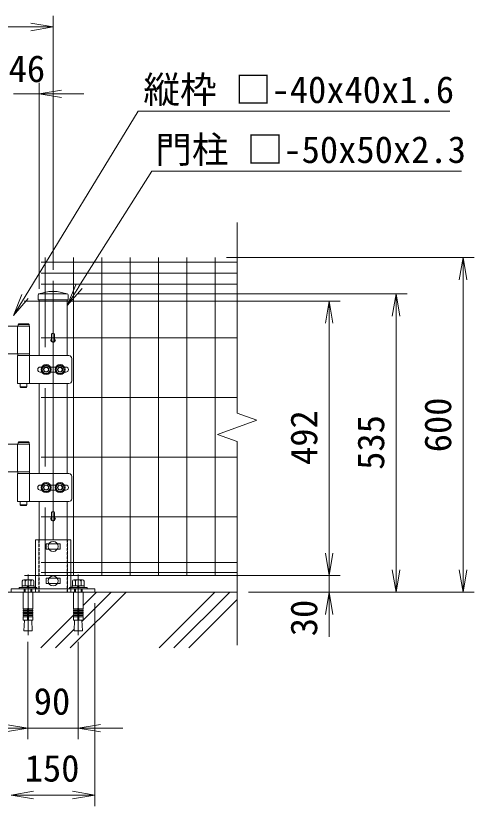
# Model space of a CAD drawing. Units: millimetres, scale not verified. Extents: x -4200 to 4200, y -2970 to 2970.
# Drawn here: x 861 to 1683, y -87 to 1330 of the extents above; entities that cross this region are included whole.
import ezdxf
from ezdxf.enums import TextEntityAlignment as Align

# ---------------------------------------------------------------- set-up
doc = ezdxf.new("R2010")
doc.units = ezdxf.units.MM
doc.header["$LTSCALE"] = 20
for name, pattern in [('DASHED', [7.5, 6, -1.5]), ('USER1', [50.8, 31.75, -6.35, 6.35, -6.35]), ('USER3', [0.375, 0.25, -0.125])]:
    doc.linetypes.add(name, pattern=pattern)
for name, color, linetype, lineweight in [('0-0_D-STR-DIM', 7, 'Continuous', 9), ('0-1_0', 7, 'Continuous', 9), ('0-2_D-STR1', 1, 'Continuous', 18), ('0-3_D-BMK', 2, 'USER1', 13), ('0-4_D-STR-TXT', 7, 'Continuous', 9), ('0-5_D-STR3', 3, 'Continuous', 13), ('0-8_D-STR2', 7, 'Continuous', 9), ('0-B_D-BGD', 7, 'Continuous', 9), ('0-C_D-DCR-HCH', 7, 'Continuous', 9)]:
    doc.layers.add(name, color=color, linetype=linetype, lineweight=lineweight)
doc.styles.add('ＭＳ ゴシック', font='')
doc.styles.get('ＭＳ ゴシック').set_extended_font_data('MS Gothic')

# ---------------------------------------------------------------- blocks, each defined once
blk = doc.blocks.new('_Open')
at = {"layer": '0-1_0'}
blk.add_line((-20, 3.33), (0, 0), dxfattribs=at)
blk.add_lwpolyline([(-20, -3.33), (0, 0), (-20, 0)], dxfattribs=at)
blk = doc.blocks.new('U63')
at = {"layer": '0-5_D-STR3'}
for p, q in [((37940, 9540), (36660, 9540)), ((37508, 9540), (37508, 8540)), ((37924, 9600), (37524, 9600)), ((37924, 9540), (37524, 9540)), ((37904, 9620), (37544, 9620)), ((37940, 9540), (37940, 8540)), ((36660, 8540), (37940, 8540)), ((37514, 8540), (37934, 8540)), ((37934, 8540), (37934, 8480)), ((37508, 8480), (39348, 8480)), ((37508, 8480), (37508, 7480)), ((37940, 8480), (37940, 7480)), ((39448, 8380), (39448, 7580)), ((38230, 7980), (38230.2, 7980)), ((38320, 8070), (38374.1, 8070)), ((38685.9, 8070), (38874.1, 8070)), ((39185.9, 8070), (39240, 8070)), ((39330, 7980), (39330.2, 7980)), ((38320, 7890), (38374.1, 7890)), ((38685.9, 7890), (38874.1, 7890)), ((39185.9, 7890), (39240, 7890)), ((39348, 7480), (37508, 7480)), ((37604, 7480), (37604, 7360)), ((37844, 7480), (37844, 7360)), ((37624, 7340), (37604, 7360)), ((37844, 7360), (37604, 7360)), ((37824, 7340), (37624, 7340)), ((37824, 7340), (37844, 7360)), ((37544, 5390), (37524, 5370)), ((37904, 5390), (37544, 5390)), ((37904, 5390), (37924, 5370)), ((37940, 5310), (36660, 5310)), ((37508, 5310), (37508, 4310)), ((37924, 5310), (37524, 5310)), ((37924, 5370), (37924, 5310)), ((37940, 5310), (37940, 4310)), ((36660, 4310), (37940, 4310)), ((37514, 4310), (37934, 4310)), ((37514, 4310), (37514, 4250)), ((37934, 4310), (37934, 4250)), ((37508, 4250), (37508, 3250)), ((37508, 4250), (39348, 4250)), ((37514, 4250), (37934, 4250)), ((37940, 4250), (37940, 3250)), ((39448, 4150), (39448, 3350)), ((38230, 3750), (38230.2, 3750)), ((38320, 3840), (38374.1, 3840)), ((38685.9, 3840), (38874.1, 3840)), ((39185.9, 3840), (39240, 3840)), ((39330, 3750), (39330.2, 3750)), ((38320, 3660), (38374.1, 3660)), ((38685.9, 3660), (38874.1, 3660)), ((39185.9, 3660), (39240, 3660)), ((39348, 3250), (37508, 3250)), ((37604, 3250), (37604, 3130)), ((37844, 3130), (37604, 3130)), ((37624, 3110), (37604, 3130)), ((37824, 3110), (37844, 3130)), ((37844, 3250), (37844, 3130)), ((37824, 3110), (37624, 3110))]:
    blk.add_line(p, q, dxfattribs=at)
for points in [[(37544, 9620), (37524, 9600), (37524, 9540)], [(37904, 9620), (37924, 9600), (37924, 9540)], [(37514, 8540), (37514, 8480), (37934, 8480)], [(37924, 5370), (37524, 5370), (37524, 5310)]]:
    blk.add_lwpolyline(points, dxfattribs=at)
for points in [[(38530, 8142), (38389.7, 8061), (38389.7, 7899), (38530, 7818), (38670.3, 7899), (38670.3, 8061)], [(39030, 8142), (38889.7, 8061), (38889.7, 7899), (39030, 7818), (39170.3, 7899), (39170.3, 8061)], [(38530, 3912), (38389.7, 3831), (38389.7, 3669), (38530, 3588), (38670.3, 3669), (38670.3, 3831)], [(39030, 3912), (38889.7, 3831), (38889.7, 3669), (39030, 3588), (39170.3, 3669), (39170.3, 3831)]]:
    blk.add_lwpolyline(points, close=True, dxfattribs=at)
for centre, radius in [((38530, 7980), 180), ((38530, 7980), 140.7), ((38530, 7980), 90), ((38530, 7980), 80), ((39030, 7980), 180), ((39030, 7980), 140.7), ((39030, 7980), 90), ((39030, 7980), 80), ((38530, 3750), 180), ((38530, 3750), 140.7), ((38530, 3750), 90), ((38530, 3750), 80), ((39030, 3750), 180), ((39030, 3750), 140.7), ((39030, 3750), 90), ((39030, 3750), 80)]:
    blk.add_circle(centre, radius, dxfattribs=at)
for centre, radius, start, end in [((39348, 8380), 100, 0, 90), ((38320, 7980), 90, 90, 180), ((38320, 7980), 90, 180, 270), ((39240, 7980), 90, 0, 90), ((39240, 7980), 90, 270, 0), ((39348, 7580), 100, 270, 0), ((39348, 4150), 100, 0, 90), ((38320, 3750), 90, 90, 180), ((38320, 3750), 90, 180, 270), ((39240, 3750), 90, 0, 90), ((39240, 3750), 90, 270, 0), ((39348, 3350), 100, 270, 0)]:
    blk.add_arc(centre, radius, start, end, dxfattribs=at)
blk = doc.blocks.new('ベースプレート部品\u3000正面図')
at = {"layer": '0-5_D-STR3'}
for p, q in [((17927, 48401.4), (16666.9, 48401.4)), ((16666.9, 48401.4), (16666.9, 46641.4)), ((17546.8, 48256.4), (17046.7, 48256.4)), ((17046.7, 48256.4), (17046.7, 48066.4)), ((17546.7, 48256.4), (17546.7, 48066.4)), ((17927, 48401.4), (17927, 46641.4)), ((17546.7, 48066.4), (17046.8, 48066.4)), ((17546.8, 47016.4), (17046.7, 47016.4)), ((17046.7, 47016.4), (17046.7, 46826.4)), ((17546.7, 46826.4), (17046.8, 46826.4)), ((17546.7, 47016.4), (17546.7, 46826.4)), ((15797, 46641.4), (18797, 46641.4)), ((18797, 46641.4), (18797, 46521.4))]:
    blk.add_line(p, q, dxfattribs=at)
at = {"layer": '0-5_D-STR3', "linetype": 'DASHED'}
for p, q in [((16786.9, 48401.4), (16786.9, 46521.4)), ((17806.9, 46521.4), (17806.9, 48401.4)), ((16258.9, 46641.4), (16258.9, 46521.4)), ((16538.7, 46641.4), (16538.7, 46521.4)), ((16666.9, 46641.4), (16666.9, 46521.4)), ((17927, 46641.4), (17927, 46521.4)), ((18058.7, 46641.4), (18058.7, 46521.4)), ((18338.7, 46641.4), (18338.7, 46521.4))]:
    blk.add_line(p, q, dxfattribs=at)
at = {"layer": '0-5_D-STR3'}
blk.add_lwpolyline([(15797, 46641.4), (15797, 46521.4), (18797, 46521.4)], dxfattribs=at)

msp = doc.modelspace()

# ---------------------------------------------------------------- linework, layer by layer
at = {"layer": '0-0_D-STR-DIM'}
for p, q in [((928.26, 875.12), (928.26, 1330.44)), ((888.26, 1310.44), (-1031.74, 1310.44)), ((903.26, 841.06), (903.26, 1210.44)), ((857.26, 1190.44), (903.26, 1190.44)), ((943.26, 1190.44), (983.26, 1190.44)), ((1238.68, 897.06), (1682.64, 897.06)), ((1662.64, 857.06), (1662.64, 337.06)), ((973.17, 832.06), (1562.64, 832.06)), ((876.22, 819.06), (1442.64, 819.06)), ((1542.64, 337.06), (1542.64, 792.06)), ((1422.64, 779.06), (1422.64, 367.06)), ((1422.64, 367.06), (1422.64, 407.06)), ((877.26, 327.06), (1442.64, 327.06)), ((877.26, 327.06), (1442.64, 327.06)), ((1422.64, 327.06), (1422.64, 297.06)), ((1278.15, 297.06), (1562.64, 297.06)), ((1278.15, 297.06), (1682.64, 297.06)), ((1278.15, 297.06), (1442.64, 297.06)), ((1003.26, 277.06), (1003.26, -86.76)), ((1422.64, 257.06), (1422.64, 217.06)), ((883.25, 207.96), (883.25, 33.24)), ((973.25, 207.96), (973.25, 33.24)), ((883.25, 53.24), (973.25, 53.24)), ((1013.25, 53.24), (1053.25, 53.24)), ((893.26, -66.76), (963.26, -66.76))]:
    msp.add_line(p, q, dxfattribs=at)
at = {"layer": '0-2_D-STR1'}
for p, q in [((901.41, 830.06), (901.26, 821.06)), ((920.76, 836.06), (902.96, 831.98)), ((903.34, 832.06), (953.17, 832.06)), ((920.76, 836.06), (935.76, 836.06)), ((935.76, 836.06), (953.55, 831.98)), ((955.1, 830.06), (955.26, 821.06)), ((901.26, 821.06), (955.26, 821.06)), ((903.26, 821.06), (903.26, 721.06)), ((953.26, 821.06), (953.26, 721.06)), ((903.26, 671.06), (903.26, 509.56)), ((953.26, 671.06), (953.26, 509.56)), ((903.26, 459.56), (903.26, 391.06)), ((953.26, 459.56), (953.26, 391.06)), ((953.26, 297.06), (903.26, 297.06))]:
    msp.add_line(p, q, dxfattribs=at)
at = {"layer": '0-2_D-STR1', "linetype": 'USER3'}
for p, q in [((903.26, 391.06), (903.26, 297.06)), ((953.26, 391.06), (953.26, 297.06))]:
    msp.add_line(p, q, dxfattribs=at)
at = {"layer": '0-2_D-STR1'}
for centre, radius, start, end in [((903.41, 830.03), 2, 102.93782, 179), ((953.1, 830.03), 2, 1, 77.06218), ((928.25, 749.06), 4, 162.5424, 17.4576), ((928.25, 429.01), 4, 162.5424, 17.4576)]:
    msp.add_arc(centre, radius, start, end, dxfattribs=at)
at = {"layer": '0-3_D-BMK'}
for p, q in [((928.26, 855.12), (928.26, 391.06)), ((883.35, 328.97), (883.35, 219.97)), ((973.34, 328.97), (973.34, 219.97))]:
    msp.add_line(p, q, dxfattribs=at)
at = {"layer": '0-4_D-STR-TXT'}
for points in [[(1638.73, 1159.63), (1080.65, 1159.63), (878.07, 827.22)], [(1659.76, 1052.16), (1105.2, 1052.16), (974.57, 844.78)]]:
    msp.add_lwpolyline(points, dxfattribs=at)
at = {"layer": '0-5_D-STR3'}
for p, q in [((925.65, 759.83), (925.65, 747.66)), ((930.85, 759.83), (930.85, 747.66)), ((925.65, 439.78), (925.65, 427.61)), ((930.85, 439.78), (930.85, 427.61)), ((874.7, 297.06), (892, 297.06)), ((964.69, 297.06), (981.99, 297.06))]:
    msp.add_line(p, q, dxfattribs=at)
at = {"layer": '0-5_D-STR3', "lineweight": 18}
for p, q in [((872.95, 316.66), (872.95, 308.36)), ((891.14, 319.16), (875.55, 319.16)), ((877.35, 319.16), (889.35, 319.16)), ((878.15, 308.36), (878.15, 316.66)), ((888.54, 308.36), (888.54, 316.66)), ((893.74, 308.36), (893.74, 316.66)), ((962.95, 316.66), (962.95, 308.36)), ((981.13, 319.16), (965.54, 319.16)), ((967.34, 319.16), (979.34, 319.16)), ((968.14, 308.36), (968.14, 316.66)), ((978.53, 308.36), (978.53, 316.66)), ((983.73, 308.36), (983.73, 316.66)), ((867.35, 305.36), (867.35, 303.06)), ((899.35, 305.36), (867.35, 305.36)), ((867.35, 303.06), (899.35, 303.06)), ((894.1, 308.36), (872.6, 308.36)), ((872.6, 308.36), (872.6, 305.36)), ((872.6, 305.36), (894.1, 305.36)), ((872.95, 308.36), (893.74, 308.36)), ((877.35, 303.06), (877.35, 297.06)), ((878.43, 297.06), (878.43, 303.06)), ((881.85, 308.36), (882.65, 305.36)), ((884.85, 305.36), (884.04, 308.36)), ((888.27, 297.06), (888.27, 303.06)), ((889.35, 297.06), (889.35, 303.06)), ((894.1, 305.36), (894.1, 308.36)), ((899.35, 303.06), (899.35, 305.36)), ((957.34, 305.36), (957.34, 303.06)), ((989.34, 305.36), (957.34, 305.36)), ((957.34, 303.06), (989.34, 303.06)), ((984.09, 308.36), (962.59, 308.36)), ((962.59, 308.36), (962.59, 305.36)), ((962.59, 305.36), (984.09, 305.36)), ((962.95, 308.36), (983.73, 308.36)), ((967.34, 303.06), (967.34, 297.06)), ((968.42, 297.06), (968.42, 303.06)), ((971.84, 308.36), (972.64, 305.36)), ((974.84, 305.36), (974.03, 308.36)), ((978.26, 297.06), (978.26, 303.06)), ((979.34, 297.06), (979.34, 303.06)), ((984.09, 305.36), (984.09, 308.36)), ((989.34, 303.06), (989.34, 305.36)), ((874.7, 297.06), (874.7, 267.03)), ((892, 297.06), (892, 267.03)), ((964.69, 297.06), (964.69, 267.03)), ((981.99, 297.06), (981.99, 267.03)), ((882.35, 267.03), (874.7, 267.03)), ((874.7, 264.53), (875.13, 266.99)), ((874.7, 264.53), (882.35, 264.53)), ((874.7, 264.53), (874.7, 263.03)), ((874.7, 263.03), (882.35, 263.03)), ((874.7, 260.53), (875.13, 262.99)), ((874.7, 260.53), (882.35, 260.53)), ((874.7, 260.53), (874.7, 259.03)), ((874.7, 259.03), (882.35, 259.03)), ((874.7, 256.53), (875.13, 258.99)), ((874.7, 256.53), (882.35, 256.53)), ((874.7, 256.53), (874.7, 255.03)), ((882.35, 267.03), (882.35, 247.06)), ((884.35, 267.03), (892, 267.03)), ((884.35, 267.03), (884.35, 247.06)), ((892, 264.53), (884.35, 264.53)), ((892, 263.03), (884.35, 263.03)), ((892, 260.53), (884.35, 260.53)), ((892, 259.03), (884.35, 259.03)), ((892, 256.53), (884.35, 256.53)), ((892, 264.53), (891.56, 266.99)), ((892, 260.53), (891.56, 262.99)), ((892, 256.53), (891.56, 258.99)), ((892, 264.53), (892, 263.03)), ((892, 260.53), (892, 259.03)), ((892, 256.53), (892, 255.03)), ((972.34, 267.03), (964.69, 267.03)), ((964.69, 264.53), (965.12, 266.99)), ((964.69, 264.53), (972.34, 264.53)), ((964.69, 264.53), (964.69, 263.03)), ((964.69, 263.03), (972.34, 263.03)), ((964.69, 260.53), (965.12, 262.99)), ((964.69, 260.53), (972.34, 260.53)), ((964.69, 260.53), (964.69, 259.03)), ((964.69, 259.03), (972.34, 259.03)), ((964.69, 256.53), (965.12, 258.99)), ((964.69, 256.53), (972.34, 256.53)), ((964.69, 256.53), (964.69, 255.03)), ((972.34, 267.03), (972.34, 247.06)), ((974.34, 267.03), (981.99, 267.03)), ((974.34, 267.03), (974.34, 247.06)), ((981.99, 264.53), (974.34, 264.53)), ((981.99, 263.03), (974.34, 263.03)), ((981.99, 260.53), (974.34, 260.53)), ((981.99, 259.03), (974.34, 259.03)), ((981.99, 256.53), (974.34, 256.53)), ((981.99, 264.53), (981.55, 266.99)), ((981.99, 260.53), (981.55, 262.99)), ((981.99, 256.53), (981.55, 258.99)), ((981.99, 264.53), (981.99, 263.03)), ((981.99, 260.53), (981.99, 259.03)), ((981.99, 256.53), (981.99, 255.03)), ((874.7, 252.56), (875.13, 255.03)), ((874.7, 255.03), (882.35, 255.03)), ((874.7, 252.56), (882.35, 252.56)), ((874.7, 252.56), (874.7, 247.06)), ((874.7, 247.06), (892, 247.06)), ((876.85, 247.06), (875.77, 227.96)), ((892, 255.03), (884.35, 255.03)), ((892, 252.56), (884.35, 252.56)), ((889.84, 247.06), (890.92, 227.96)), ((892, 252.56), (891.56, 255.03)), ((892, 252.56), (892, 247.06)), ((964.69, 252.56), (965.12, 255.03)), ((964.69, 255.03), (972.34, 255.03)), ((964.69, 252.56), (972.34, 252.56)), ((964.69, 252.56), (964.69, 247.06)), ((964.69, 247.06), (981.99, 247.06)), ((966.84, 247.06), (965.76, 227.96)), ((981.99, 255.03), (974.34, 255.03)), ((981.99, 252.56), (974.34, 252.56)), ((979.83, 247.06), (980.92, 227.96)), ((981.99, 252.56), (981.55, 255.03)), ((981.99, 252.56), (981.99, 247.06)), ((890.92, 227.96), (875.77, 227.96)), ((980.92, 227.96), (965.76, 227.96))]:
    msp.add_line(p, q, dxfattribs=at)
at = {"layer": '0-5_D-STR3'}
for centre in [(928.24, 379.06), (928.24, 317.06)]:
    msp.add_circle(centre, 9, dxfattribs=at)
for centre in [(928.25, 747.66), (928.25, 427.61)]:
    msp.add_arc(centre, 2.6, 180, 0, dxfattribs=at)
at = {"layer": '0-5_D-STR3', "lineweight": 18}
for centre, radius, start, end in [((875.55, 316.56), 2.6, 2.20423, 177.79577), ((883.35, 312.51), 6.65, 38.61324, 141.38676), ((891.14, 316.56), 2.6, 2.20423, 177.79577), ((965.54, 316.56), 2.6, 2.20423, 177.79577), ((973.34, 312.51), 6.65, 38.61324, 141.38676), ((981.13, 316.56), 2.6, 2.20423, 177.79577), ((883.35, 267.03), 1, 0, 180), ((973.34, 267.03), 1, 0, 180)]:
    msp.add_arc(centre, radius, start, end, dxfattribs=at)
at = {"layer": '0-5_D-STR3'}
for centre in [(928.25, 759.82), (928.25, 439.77)]:
    msp.add_ellipse(centre, major_axis=(-2.6, 0), ratio=0.649974, start_param=3.1415927, end_param=6.2831853, dxfattribs=at)
at = {"layer": '0-8_D-STR2'}
for p, q in [((1258.15, 618.22), (1258.15, 959.67)), ((914.05, 736.26), (914.05, 897.06)), ((964.83, 327.06), (964.83, 897.06)), ((1015.6, 327.06), (1015.6, 897.06)), ((1066.36, 327.06), (1066.36, 897.06)), ((1117.14, 327.06), (1117.14, 897.06)), ((1167.91, 327.06), (1167.91, 897.06)), ((1218.68, 327.06), (1218.68, 897.06)), ((907.05, 888.64), (1258.15, 888.64)), ((907.05, 869.06), (1258.15, 869.06)), ((907.05, 849.49), (1258.15, 849.49)), ((907.05, 753.06), (1258.15, 753.06)), ((914.05, 522.26), (914.05, 662.86)), ((907.05, 646.06), (1258.15, 646.06)), ((1293.39, 605.39), (1258.15, 618.22)), ((1222.91, 579.74), (1293.39, 605.39)), ((1258.15, 566.91), (1222.91, 579.74)), ((1258.15, 201.91), (1258.15, 566.91)), ((907.05, 539.06), (1258.15, 539.06)), ((914.05, 327.06), (914.05, 448.86)), ((907.05, 432.06), (1258.15, 432.06)), ((907.05, 350.06), (1258.15, 350.06)), ((907.05, 332.46), (1258.15, 332.46))]:
    msp.add_line(p, q, dxfattribs=at)
at = {"layer": '0-B_D-BGD'}
msp.add_line((1258.15, 297.06), (-90.74, 297.06), dxfattribs=at)
at = {"layer": '0-C_D-DCR-HCH'}
for p, q in [((959.07, 197.06), (1059.07, 297.06)), ((979.98, 244.49), (1032.55, 297.06)), ((981.99, 273.02), (1006.03, 297.06)), ((1118.17, 197.06), (1218.17, 297.06)), ((1144.68, 197.06), (1244.68, 297.06)), ((1171.2, 197.06), (1258.15, 284.01)), ((906.04, 197.06), (964.69, 255.72)), ((932.55, 197.06), (965.9, 230.41))]:
    msp.add_line(p, q, dxfattribs=at)

# ---------------------------------------------------------------- block references
at = {"layer": '0-0_D-STR-DIM'}
for name, p, xscale, yscale in [('_Open', (928.26, 1310.44), 2, 2), ('U63', (-1010.75, 297.06), 0.05, 0.05), ('ベースプレート部品\u3000正面図', (63.4, -2029.01), 0.05, 0.05), ('_Open', (883.25, 53.24), 2, 2), ('_Open', (1003.26, -66.76), 2, 2)]:
    msp.add_blockref(name, p, dxfattribs=dict(at, xscale=xscale, yscale=yscale))
at = {"layer": '0-0_D-STR-DIM', "xscale": 2, "yscale": 2}
for p, rotation in [((903.26, 1190.44), 180), ((1662.64, 897.06), 90), ((1542.64, 832.06), 90), ((1422.64, 819.06), 90), ((1422.64, 327.06), 270), ((1422.64, 327.06), 270), ((1542.64, 297.06), 270), ((1662.64, 297.06), 270), ((1422.64, 297.06), 90), ((973.25, 53.24), 180), ((853.26, -66.76), 180)]:
    msp.add_blockref('_Open', p, dxfattribs=dict(at, rotation=rotation))
at = {"layer": '0-4_D-STR-TXT', "xscale": 2, "yscale": 2}
for p, rotation in [((953.26, 810.93), 237.79347), ((857.26, 793.06), 238.64042)]:
    msp.add_blockref('_Open', p, dxfattribs=dict(at, rotation=rotation))

# ---------------------------------------------------------------- texts
at = {"layer": '0-0_D-STR-DIM', "style": 'ＭＳ ゴシック'}
for s, p in [('46', (848.53, 1197.18)), ('90', (893.51, 62.9)), ('150', (877.33, -57.1))]:
    msp.add_text(s, height=48.09, dxfattribs=at).set_placement(p, align=Align.BOTTOM_LEFT)
for s, p in [('600', (1655.9, 547.81)), ('492', (1415.9, 525.09)), ('535', (1535.9, 516.34)), ('30', (1415.9, 217.99))]:
    msp.add_text(s, height=48.09, rotation=90, dxfattribs=at).set_placement(p, align=Align.BOTTOM_LEFT)
at = {"layer": '0-4_D-STR-TXT', "style": 'ＭＳ ゴシック'}
for s, p in [('縦枠 □-40x40x1.6', (1090, 1159.6)), ('門柱 □-50x50x2.3', (1111.27, 1052.13))]:
    msp.add_text(s, height=48.09, dxfattribs=at).set_placement(p, align=Align.BOTTOM_LEFT)

doc.saveas('drawing.dxf')
